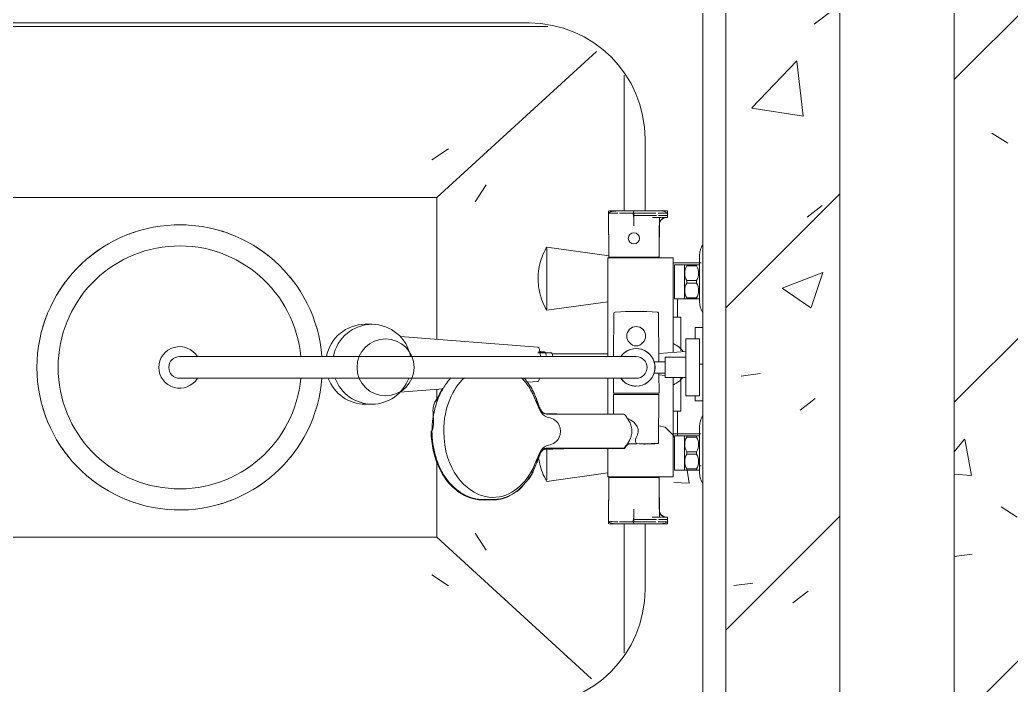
# Model space of a CAD drawing. Header units: millimetres. Extents: x -584918 to 2941280, y 3000189 to 4229862.
# Drawn here: x -452304 to -451435, y 3688823 to 3689407 of the extents above; entities that cross this region are included whole.
import ezdxf

# ---------------------------------------------------------------- set-up
doc = ezdxf.new("R2010")
doc.units = ezdxf.units.MM
for name, color, linetype, lineweight in [('Сантехника', 7, 'Continuous', 0), ('Стены внутренние', 7, 'Continuous', 0), ('Стены несущие', 7, 'Continuous', 0), ('Стены отделка', 7, 'Continuous', 0), ('экспертиза условные обозначения', 1, 'Continuous', 0)]:
    doc.layers.add(name, color=color, linetype=linetype, lineweight=lineweight)
pattern_1 = [(45, (-437515.92, 3663725.22), (-141.4214, 141.4214), [])]
pattern_2 = [(50, (-437515.92, 3663725.22), (364.368, -31.8783), [38.1, -419.1]), (355, (-437515.92, 3663725.2), (-70.486, 382.1133), [30.48, -335.28]), (100.451, (-437485.56, 3663722.56), (293.885, 350.2334), [32.38, -356.18]), (46.184, (-437515.92, 3663826.8), (542.1585, -84.086), [57.15, -628.65]), (96.636, (-437470.74, 3663819.8), (474.805, 494.855), [48.57, -534.27]), (351.184, (-437515.9, 3663826.8), (474.81, 494.85), [45.72, -502.92]), (21, (-437465.12, 3663801.42), (303.2285, -204.5305), [38.1, -419.1]), (326, (-437465.12, 3663801.4), (123.604, 368.376), [30.48, -335.28]), (71.451, (-437439.86, 3663784.37), (426.834, 163.8427), [32.38, -356.18]), (37.5, (-437515.92, 3663725.22), (6.17665, 169.11015), [16.764, -314.452, 16.764, -323.596, -336.55]), (37.5, (-437515.92, 3663725.22), (6.17665, 169.11015), [-671.576, 16.764, -319.786]), (7.5, (-437515.92, 3663725.22), (133.6389, 200.3615), [16.764, -177.292, 16.764, -306.832, -128.27]), (7.5, (-437515.92, 3663725.22), (133.6389, 200.3615), [-517.652, 16.764, -111.506]), (327.5, (-437629.21, 3663725.22), (271.1818, -11.45836), [16.764, -110.236, 16.764, -379.476, -525.78]), (327.5, (-437629.21, 3663725.22), (271.1818, -11.45836), [-523.24, 16.764, -509.016]), (317.5, (-437680, 3663725.22), (296.2585, 50.8528), [16.764, -148.336, 16.764, -246.38, -373.38]), (317.5, (-437680, 3663725.22), (296.2585, 50.8528), [-428.244, 16.764, -356.616])]

# ---------------------------------------------------------------- blocks, each defined once
blk = doc.blocks.new('ADSK_Акриловая ванна Vagnerplast Kasandra в комплекте с креплениями - Ванна 1800х700-1043259-АР Этаж 01')
at = {"layer": 'Сантехника', "color": 9, "true_color": 0xe1b7aa}
for p, q in [((94.44, -77.01), (230, -201)), ((66, -212.71), (66, -99.4)), ((219.82, -158.39), (234.47, -168.03)), ((196.54, -204.72), (186.72, -189.8)), ((871, -201), (230, -201)), ((230, -201), (230, -267.78)), ((230, -320.19), (230, -330.85)), ((230, -374.54), (230, -499)), ((66, -606.09), (66, -487.29)), ((90.24, -626.83), (230, -499)), ((186.72, -510.2), (196.54, -495.28)), ((230, -499), (871, -499)), ((234.47, -531.97), (219.82, -541.61)), ((835, -649), (132.79, -649))]:
    blk.add_line(p, q, dxfattribs=at)
blk.add_circle((275, -350), 25, dxfattribs=at)
blk = doc.blocks.new('ADSK_Смеситель для ванны с душем GPD Gildo - Смеситель-853394-АР Этаж 01')
at = {"layer": 'Сантехника', "color": 253, "true_color": 0xaaaaaa}
for p, q in [((-14272.02, 25513.82), (-14271.63, 25473.22)), ((-14272, 25511.91), (-14271.63, 25473.22)), ((-14271.99, 25511.48), (-14271.63, 25473.74)), ((-14270.92, 25513.82), (-14249.63, 25513.82)), ((-14253.61, 25513.72), (-14249.65, 25513.72)), ((-14253.02, 25513.8), (-14249.63, 25513.86)), ((-14249.63, 25511.91), (-14249.63, 25509.87)), ((-14249.63, 25509.87), (-14249.63, 25508.05)), ((-14220.22, 25508.01), (-14220.2, 25513.82)), ((-14220.21, 25511.88), (-14220.22, 25509.87)), ((-14227.63, 25473.22), (-14227.29, 25508.01)), ((-14227.63, 25473.22), (-14227.36, 25500.78)), ((-14227.62, 25473.72), (-14227.36, 25500.78)), ((-14272.43, 25472.57), (-14272.43, 25386.07)), ((-14254.65, 25472.57), (-14272.43, 25472.57)), ((-14272.43, 25472.57), (-14272.43, 25386.07)), ((-14254.65, 25472.57), (-14272.43, 25472.57)), ((-14272.43, 25471.57), (-14272.43, 25386.07)), ((-14249.63, 25473.22), (-14271.63, 25473.22)), ((-14249.63, 25473.22), (-14271.63, 25473.22)), ((-14215.33, 25472.57), (-14254.65, 25472.57)), ((-14215.33, 25472.57), (-14254.65, 25472.57)), ((-14227.63, 25473.22), (-14249.63, 25473.22)), ((-14249.63, 25473.22), (-14227.63, 25473.22)), ((-14214.21, 25466.57), (-14214.21, 25436.57)), ((-14192.23, 25466.57), (-14214.21, 25466.57)), ((-14205.23, 25466.57), (-14205.23, 25436.57)), ((-14203.33, 25466.57), (-14203.33, 25465.53)), ((-14194.73, 25465.53), (-14194.73, 25466.57)), ((-14192.23, 25436.57), (-14192.23, 25466.57)), ((-14203.33, 25465.53), (-14194.73, 25465.53)), ((-14203.33, 25450.53), (-14203.33, 25452.61)), ((-14203.33, 25452.61), (-14194.73, 25452.61)), ((-14194.73, 25450.53), (-14203.33, 25450.53)), ((-14194.73, 25452.61), (-14194.73, 25450.53)), ((-14214.21, 25436.57), (-14192.23, 25436.57)), ((-14203.33, 25436.57), (-14203.33, 25437.61)), ((-14203.33, 25437.61), (-14194.73, 25437.61)), ((-14194.73, 25437.61), (-14194.73, 25436.57)), ((-14267.38, 25386.07), (-14267.09, 25424.12)), ((-14228.2, 25424.34), (-14227.87, 25381.57)), ((-14204.23, 25401.57), (-14204.23, 25385.57)), ((-14192.23, 25401.57), (-14204.23, 25401.57)), ((-14192.23, 25351.57), (-14192.23, 25401.57)), ((-14647.63, 25386.07), (-14522.99, 25386.07)), ((-14295.63, 25386.07), (-14599.63, 25386.07)), ((-14247.63, 25386.07), (-14522.99, 25386.07)), ((-14227.87, 25381.57), (-14231.9, 25381.57)), ((-14227.87, 25381.57), (-14222.23, 25381.57)), ((-14222.23, 25385.57), (-14222.23, 25367.57)), ((-14204.23, 25385.57), (-14222.23, 25385.57)), ((-14204.23, 25385.57), (-14204.23, 25367.57)), ((-14231.9, 25371.57), (-14227.8, 25371.57)), ((-14227.76, 25371.57), (-14227.63, 25354.07)), ((-14222.23, 25371.57), (-14227.76, 25371.57)), ((-14522.99, 25367.07), (-14647.63, 25367.07)), ((-14599.63, 25367.07), (-14295.63, 25367.07)), ((-14522.99, 25367.07), (-14247.63, 25367.07)), ((-14272.43, 25367.07), (-14272.43, 25335.69)), ((-14272.43, 25367.07), (-14272.43, 25335.69)), ((-14272.43, 25367.07), (-14272.43, 25335.69)), ((-14267.63, 25354.07), (-14267.53, 25367.07)), ((-14222.23, 25367.57), (-14204.23, 25367.57)), ((-14204.23, 25367.57), (-14204.23, 25351.57)), ((-14227.63, 25354.07), (-14267.63, 25354.07)), ((-14267.58, 25352.67), (-14227.68, 25352.67)), ((-14267.42, 25335.69), (-14267.58, 25352.67)), ((-14227.68, 25352.67), (-14228.06, 25311.21)), ((-14204.23, 25351.57), (-14192.23, 25351.57)), ((-14325.87, 25335.69), (-14267.42, 25335.69)), ((-14325.77, 25335.93), (-14324.16, 25335.91)), ((-14258.75, 25335.68), (-14267.42, 25335.68)), ((-14248.16, 25313.46), (-14248.15, 25311.18)), ((-14228.08, 25309.77), (-14235.7, 25309.46)), ((-14231.18, 25309.77), (-14234.28, 25309.77)), ((-14228.08, 25309.77), (-14231.17, 25309.77)), ((-14228.08, 25309.77), (-14228.06, 25311.21)), ((-14214.21, 25316.57), (-14214.21, 25286.57)), ((-14192.23, 25316.57), (-14214.21, 25316.57)), ((-14205.23, 25286.57), (-14205.23, 25316.57)), ((-14203.33, 25316.57), (-14203.33, 25315.53)), ((-14203.33, 25315.53), (-14194.73, 25315.53)), ((-14194.73, 25315.53), (-14194.73, 25316.57)), ((-14192.23, 25286.57), (-14192.23, 25316.57)), ((-14258.72, 25305.68), (-14325.87, 25305.68)), ((-14272.43, 25305.68), (-14272.43, 25281.57)), ((-14272.43, 25305.68), (-14272.43, 25280.57)), ((-14272.43, 25305.68), (-14272.43, 25280.57)), ((-14203.33, 25302.61), (-14203.33, 25300.53)), ((-14194.73, 25302.61), (-14203.33, 25302.61)), ((-14194.73, 25300.53), (-14194.73, 25302.61)), ((-14203.33, 25300.53), (-14194.73, 25300.53)), ((-14214.21, 25286.57), (-14192.23, 25286.57)), ((-14203.33, 25286.57), (-14203.33, 25287.61)), ((-14203.33, 25287.61), (-14194.73, 25287.61)), ((-14202.83, 25286.57), (-14201.16, 25275.17)), ((-14194.73, 25287.61), (-14194.73, 25286.57)), ((-14272.43, 25280.57), (-14254.65, 25280.57)), ((-14272.43, 25280.57), (-14254.65, 25280.57)), ((-14271.63, 25279.92), (-14272.02, 25239.32)), ((-14271.63, 25279.92), (-14272, 25241.23)), ((-14271.63, 25279.4), (-14271.99, 25241.66)), ((-14271.63, 25279.92), (-14249.63, 25279.92)), ((-14271.63, 25279.92), (-14249.63, 25279.92)), ((-14254.65, 25280.57), (-14215.33, 25280.57)), ((-14254.65, 25280.57), (-14215.33, 25280.57)), ((-14249.63, 25279.92), (-14227.63, 25279.92)), ((-14227.63, 25279.92), (-14249.63, 25279.92)), ((-14227.29, 25245.13), (-14227.63, 25279.92)), ((-14227.36, 25252.36), (-14227.63, 25279.92)), ((-14227.36, 25252.36), (-14227.62, 25279.42)), ((-14201.16, 25275.17), (-14214.62, 25275.57)), ((-14373.11, 25260.41), (-14382.25, 25260.41)), ((-14373.26, 25260.66), (-14381.18, 25260.64)), ((-14249.63, 25245.09), (-14249.63, 25243.27)), ((-14249.63, 25243.27), (-14249.63, 25241.23)), ((-14220.2, 25239.32), (-14220.22, 25245.13)), ((-14220.22, 25243.27), (-14220.21, 25241.26)), ((-14249.63, 25239.32), (-14270.92, 25239.32)), ((-14249.65, 25239.42), (-14253.61, 25239.42)), ((-14253.02, 25239.34), (-14249.63, 25239.29))]:
    blk.add_line(p, q, dxfattribs=at)
at = {"layer": 'Сантехника', "color": 253, "true_color": 0xaaaaaa, "flags": 128}
for points in [[(-14272, 25511.91), (-14270.02, 25513), (-14267.81, 25513.51), (-14265.56, 25513.67), (-14263.3, 25513.73), (-14261.04, 25513.79), (-14258.78, 25513.82)], [(-14258.78, 25513.82), (-14261.04, 25513.79), (-14263.3, 25513.73), (-14265.56, 25513.67), (-14267.81, 25513.51), (-14270.02, 25513), (-14272, 25511.91)], [(-14249.63, 25513.82), (-14250.15, 25510.9), (-14249.63, 25508.01)], [(-14220.2, 25513.82), (-14228.73, 25513.82), (-14249.63, 25513.82)], [(-14220.21, 25511.88), (-14222.86, 25513.16), (-14225.76, 25513.71), (-14228.7, 25513.82), (-14231.65, 25513.76), (-14234.59, 25513.76), (-14237.53, 25513.79), (-14240.48, 25513.84)], [(-14240.48, 25513.84), (-14237.53, 25513.79), (-14234.59, 25513.76), (-14231.65, 25513.76), (-14228.7, 25513.82), (-14225.76, 25513.71), (-14222.86, 25513.16), (-14220.21, 25511.88)], [(-14249.63, 25508.01), (-14249.63, 25506.23), (-14249.63, 25504.41), (-14249.63, 25502.6), (-14249.63, 25500.78)], [(-14215.33, 25389.76), (-14215.33, 25408.57), (-14215.33, 25472.57)], [(-14215.33, 25389.76), (-14215.33, 25408.57), (-14215.33, 25472.57)], [(-14643.63, 25386.07), (-14644.37, 25386.07), (-14645.03, 25386.07), (-14645.61, 25386.07), (-14646.13, 25386.07), (-14646.57, 25386.07), (-14646.93, 25386.07), (-14647.22, 25386.07), (-14647.43, 25386.07), (-14647.57, 25386.07), (-14647.63, 25386.07)], [(-14599.63, 25386.07), (-14601.55, 25386.07), (-14603.46, 25386.07), (-14605.37, 25386.07), (-14607.28, 25386.07), (-14609.16, 25386.07), (-14611.04, 25386.07), (-14612.89, 25386.07), (-14614.73, 25386.07), (-14616.54, 25386.07), (-14618.32, 25386.07), (-14620.07, 25386.07), (-14621.79, 25386.07), (-14623.48, 25386.07), (-14625.13, 25386.07), (-14626.73, 25386.07), (-14628.29, 25386.07), (-14629.81, 25386.07)], [(-14266.55, 25386.07), (-14268.1, 25386.07), (-14269.69, 25386.07), (-14271.33, 25386.07), (-14273, 25386.07), (-14274.72, 25386.07), (-14276.46, 25386.07), (-14278.23, 25386.07), (-14280.04, 25386.07), (-14281.87, 25386.07), (-14283.72, 25386.07), (-14285.58, 25386.07), (-14287.47, 25386.07), (-14289.37, 25386.07), (-14291.28, 25386.07), (-14293.19, 25386.07), (-14295.11, 25386.07), (-14295.63, 25386.07)], [(-14247.67, 25386.07), (-14247.78, 25386.07), (-14247.97, 25386.07), (-14248.24, 25386.07), (-14248.58, 25386.07), (-14249, 25386.07), (-14249.5, 25386.07), (-14250.06, 25386.07), (-14250.71, 25386.07), (-14251.42, 25386.07), (-14252.2, 25386.07)], [(-14647.59, 25367.07), (-14647.47, 25367.07), (-14647.28, 25367.07), (-14647.02, 25367.07), (-14646.67, 25367.07), (-14646.25, 25367.07), (-14645.76, 25367.07), (-14645.19, 25367.07), (-14644.55, 25367.07), (-14643.84, 25367.07), (-14643.06, 25367.07)], [(-14630.21, 25367.07), (-14628.71, 25367.07), (-14627.16, 25367.07), (-14625.56, 25367.07), (-14623.93, 25367.07), (-14622.25, 25367.07), (-14620.54, 25367.07), (-14618.8, 25367.07), (-14617.02, 25367.07), (-14615.22, 25367.07), (-14613.39, 25367.07), (-14611.54, 25367.07), (-14609.67, 25367.07), (-14607.79, 25367.07), (-14605.89, 25367.07), (-14603.98, 25367.07), (-14602.07, 25367.07), (-14600.15, 25367.07), (-14599.63, 25367.07)], [(-14295.63, 25367.07), (-14293.71, 25367.07), (-14291.79, 25367.07), (-14289.88, 25367.07), (-14287.98, 25367.07), (-14286.09, 25367.07), (-14284.22, 25367.07), (-14282.36, 25367.07), (-14280.53, 25367.07), (-14278.72, 25367.07), (-14276.94, 25367.07), (-14275.18, 25367.07), (-14273.46, 25367.07), (-14271.78, 25367.07), (-14270.13, 25367.07), (-14268.53, 25367.07), (-14266.96, 25367.07)], [(-14251.62, 25367.07), (-14250.89, 25367.07), (-14250.23, 25367.07), (-14249.64, 25367.07), (-14249.13, 25367.07), (-14248.69, 25367.07), (-14248.33, 25367.07), (-14248.04, 25367.07), (-14247.83, 25367.07), (-14247.69, 25367.07), (-14247.63, 25367.07)], [(-14215.33, 25280.57), (-14215.33, 25344.57), (-14215.33, 25367.17)], [(-14215.33, 25280.57), (-14215.33, 25344.57), (-14215.33, 25367.17)], [(-14227.93, 25325.25), (-14222.18, 25324.16), (-14215.59, 25317.5), (-14214.21, 25314.98)], [(-14249.63, 25252.36), (-14249.63, 25250.54), (-14249.63, 25248.73), (-14249.63, 25246.91), (-14249.63, 25245.13)], [(-14258.78, 25239.32), (-14261.04, 25239.35), (-14263.3, 25239.41), (-14265.56, 25239.47), (-14267.81, 25239.63), (-14270.02, 25240.14), (-14272, 25241.23)], [(-14272, 25241.23), (-14270.02, 25240.14), (-14267.81, 25239.63), (-14265.56, 25239.47), (-14263.3, 25239.41), (-14261.04, 25239.35), (-14258.78, 25239.32)], [(-14249.63, 25245.13), (-14250.15, 25242.24), (-14249.63, 25239.32)], [(-14240.48, 25239.3), (-14237.53, 25239.35), (-14234.59, 25239.39), (-14231.65, 25239.38), (-14228.7, 25239.33), (-14225.76, 25239.43), (-14222.86, 25239.98), (-14220.21, 25241.26)], [(-14220.21, 25241.26), (-14222.86, 25239.98), (-14225.76, 25239.43), (-14228.7, 25239.33), (-14231.65, 25239.38), (-14234.59, 25239.39), (-14237.53, 25239.35), (-14240.48, 25239.3)], [(-14249.63, 25239.32), (-14228.73, 25239.32), (-14220.2, 25239.32)]]:
    blk.add_lwpolyline(points, dxfattribs=at)
at = {"layer": 'Сантехника', "color": 253, "true_color": 0xaaaaaa}
for centre, radius, start, end in [((-14647.63, 25376.57), 125, 4.35868, 355.64132), ((-14647.63, 25376.57), 125, 90, 90.97191), ((-14647.63, 25376.57), 125, 86.47415, 90), ((-14647.63, 25376.57), 125, 108, 110.78521), ((-14647.63, 25376.57), 125, 68.49272, 74.35896), ((-14249.63, 25489.72), 4.95, 0, 180), ((-14249.63, 25489.72), 4.95, 0, 180), ((-14647.63, 25376.57), 106.5, 5.11769, 354.88231), ((-14249.63, 25489.72), 4.95, 180, 0), ((-14249.63, 25489.72), 4.95, 180, 0), ((-14647.63, 25376.57), 125, 124.03243, 129.69957), ((-14647.63, 25376.57), 125, 51.56933, 57.46165), ((-14271.43, 25471.57), 1, 135, 180), ((-14271.1, 25473.75), 0.53, 180.55, 270), ((-14228.13, 25473.73), 0.507, 270, 359.45), ((-14192.27, 25459.07), 12.8, 149.72035, 210.27965), ((-14205.78, 25459.07), 12.8, 329.72035, 30.27965), ((-14647.63, 25376.57), 125, 140.81575, 146.79426), ((-14647.63, 25376.57), 125, 34.94622, 39.59764), ((-14192.27, 25444.07), 12.8, 149.72035, 210.27965), ((-14205.78, 25444.07), 12.8, 329.72035, 30.27965), ((-14647.63, 25376.57), 125, 158.2284, 163.47936), ((-14266.08, 25424.12), 0.998, 92.81187, 179.55616), ((-14247.63, 25048.4), 377.16, 87.19178, 92.81187), ((-14229.17, 25424.12), 1, 13.01948, 88.77603), ((-14647.63, 25376.57), 125, 15.45842, 18), ((-14247.63, 25404.17), 8.25, 315.32312, 224.67688), ((-14247.63, 25402.57), 7.21, 215.59124, 324.40876), ((-14647.63, 25376.57), 18.25, 31.36902, 328.63098), ((-14247.63, 25376.57), 16.5, 0, 143.35901), ((-14247.63, 25376.57), 16.5, 270, 140.90909), ((-14647.63, 25376.57), 9.5, 90, 270), ((-14247.63, 25376.57), 9.5, 270, 90), ((-14247.63, 25376.57), 16.5, 216.64099, 0), ((-14247.63, 25376.57), 16.5, 219.09091, 270), ((-14647.63, 25376.57), 125, 196.52064, 201.7716), ((-14647.63, 25376.57), 125, 342, 344.54158), ((-14258.75, 25334.68), 1, 42.18738, 90), ((-14281.5, 25314.06), 31.7, 35.5199, 42.18738), ((-14279.28, 25315.63), 28.98, 27.11876, 35.54985), ((-14272.53, 25319.09), 21.4, 15.49918, 27.11876), ((-14267.31, 25320.81), 15.98, 343.99741, 359.57928), ((-14267.09, 25320.56), 15.76, 0.46777, 15.617), ((-14279.89, 25325.97), 29.64, 317.65877, 326.03644), ((-14279.56, 25325.82), 29.28, 325.93175, 332.66939), ((-14256.12, 25420.64), 111.23, 270.41977, 274.31596), ((-14273.04, 25322.45), 21.94, 332.66939, 343.99741), ((-14245.43, 25313.48), 2.73, 144.44602, 180.34526), ((-14246.64, 25311.17), 1.51, 179.61782, 269.61782), ((-14239.5, 25419.07), 109.65, 265.68546, 271.75201), ((-14248.49, 25713.12), 403.84, 271.75201, 272.69658), ((-14229.56, 25311.22), 1.5, 272.69658, 359.46581), ((-14192.27, 25309.07), 12.8, 149.72035, 210.27965), ((-14205.78, 25309.07), 12.8, 329.72035, 30.27965), ((-14647.63, 25376.57), 125, 213.20574, 219.18425), ((-14647.63, 25376.57), 125, 320.40236, 325.05378), ((-14258.72, 25306.68), 1, 270.22089, 317.99763), ((-14192.27, 25294.07), 12.8, 149.72035, 210.27965), ((-14205.78, 25294.07), 12.8, 329.72035, 30.27965), ((-14647.63, 25376.57), 125, 230.30043, 235.96757), ((-14647.63, 25376.57), 125, 302.53835, 308.43067), ((-14271.43, 25281.57), 1, 180, 225), ((-14271.1, 25279.39), 0.53, 90, 179.45), ((-14228.13, 25279.41), 0.507, 0.55, 90), ((-14647.63, 25376.57), 125, 249.21479, 252), ((-14647.63, 25376.57), 125, 285.64104, 291.50728), ((-14647.63, 25376.57), 125, 269.02809, 270), ((-14647.63, 25376.57), 125, 270, 273.52585)]:
    blk.add_arc(centre, radius, start, end, dxfattribs=at)
for points in [[(-14272, 25511.91), (-14272, 25511.9), (-14271.62, 25511.88), (-14269.95, 25511.83), (-14267.26, 25511.85), (-14264.88, 25511.87), (-14263.57, 25511.88)], [(-14259.2, 25513.86), (-14259.66, 25513.85), (-14260.11, 25513.85), (-14260.56, 25513.83)], [(-14249.78, 25513.83), (-14250.78, 25513.84), (-14252.82, 25513.86), (-14254.93, 25513.87), (-14255.99, 25513.88)], [(-14220.22, 25508.01), (-14220.81, 25508.01), (-14222.53, 25508.01), (-14225.38, 25508.01)], [(-14398.08, 25367.52), (-14408.31, 25357.91), (-14416.23, 25342.09), (-14416.23, 25320.53)], [(-14247.65, 25315.07), (-14243.11, 25321.1), (-14247.26, 25329.06), (-14255.1, 25331.61)], [(-14381.18, 25260.64), (-14384.3, 25260.67), (-14390.39, 25261.48), (-14399.18, 25265.13), (-14407.18, 25270.88), (-14414.08, 25278.56), (-14419.56, 25287.92), (-14423.55, 25298.42), (-14426, 25309.57), (-14426.54, 25316.96), (-14426.55, 25320.68)], [(-14255.34, 25308.82), (-14256.11, 25307.65), (-14257, 25306.52), (-14257.99, 25305.46)], [(-14263.57, 25241.27), (-14264.88, 25241.27), (-14267.26, 25241.29), (-14269.95, 25241.31), (-14271.62, 25241.26), (-14272, 25241.25), (-14272, 25241.23)], [(-14225.35, 25245.13), (-14222.51, 25245.13), (-14220.8, 25245.13), (-14220.22, 25245.13)], [(-14260.56, 25239.31), (-14260.11, 25239.3), (-14259.66, 25239.29), (-14259.2, 25239.28)], [(-14255.99, 25239.26), (-14254.93, 25239.27), (-14252.82, 25239.28), (-14250.78, 25239.3), (-14249.78, 25239.31)]]:
    blk.add_open_spline(points, degree=3, dxfattribs=at)
for points, knots in [([(-14271.06, 25512.62), (-14271.13, 25512.58), (-14271.26, 25512.5), (-14271.49, 25512.34), (-14271.72, 25512.12), (-14271.91, 25511.82), (-14271.98, 25511.6), (-14271.99, 25511.48)], [-0.04166667, -0.04166667, -0.04166667, -0.04166667, -0.03645833, -0.03125, -0.02083333, -0.01041667, 0, 0, 0, 0]), ([(-14262.2, 25511.88), (-14261.29, 25511.89), (-14258.87, 25511.9), (-14254.75, 25511.92), (-14251.53, 25511.92), (-14249.98, 25511.91)], [-0.3801714, -0.3801714, -0.3801714, -0.3801714, -0.2857143, -0.1428571, -0.0098906, -0.0098906, -0.0098906, -0.0098906]), ([(-14253.06, 25513.72), (-14252.92, 25513.72), (-14251.83, 25513.7), (-14250.66, 25513.69), (-14249.63, 25513.69)], [0.7554499, 0.7554499, 0.7554499, 0.7554499, 0.7857143, 1, 1, 1, 1]), ([(-14230.35, 25511.86), (-14231.02, 25511.86), (-14233.16, 25511.87), (-14236.83, 25511.88), (-14241.13, 25511.9), (-14245.32, 25511.91), (-14248.16, 25511.91), (-14249.63, 25511.91)], [0.5532926, 0.5532926, 0.5532926, 0.5532926, 0.6, 0.7, 0.8, 0.9, 1, 1, 1, 1]), ([(-14229.95, 25509.87), (-14230.93, 25509.87), (-14233.85, 25509.87), (-14240.76, 25509.87), (-14245.94, 25509.87), (-14249.63, 25509.87)], [-19.251257, -19.251257, -19.251257, -19.251257, -16.243248, -10.828832, 0, 0, 0, 0]), ([(-14220.21, 25511.88), (-14220.26, 25511.86), (-14220.32, 25511.85), (-14222.18, 25511.84), (-14224.2, 25511.85), (-14226.3, 25511.85), (-14227.57, 25511.85), (-14228.28, 25511.86), (-14228.34, 25511.86)], [0, 0, 0, 0, 0.2, 0.3, 0.4, 0.45, 0.5, 0.5043447, 0.5043447, 0.5043447, 0.5043447]), ([(-14220.22, 25509.87), (-14220.29, 25509.87), (-14220.39, 25509.87), (-14224.62, 25509.87), (-14227.97, 25509.87), (-14228.11, 25509.87)], [-43.315327, -43.315327, -43.315327, -43.315327, -32.486496, -21.657664, -21.194493, -21.194493, -21.194493, -21.194493]), ([(-14226.04, 25508.01), (-14226.86, 25508.01), (-14229.03, 25508.01), (-14231.69, 25508.01), (-14233.41, 25508.01)], [0.3992717, 0.3992717, 0.3992717, 0.3992717, 0.5, 0.6415393, 0.6415393, 0.6415393, 0.6415393]), ([(-14227.36, 25500.78), (-14227.34, 25501.31), (-14227.25, 25502.31), (-14227.04, 25503.4), (-14226.81, 25504.19), (-14226.61, 25504.73), (-14226.43, 25505.14), (-14226.26, 25505.44), (-14226.13, 25505.66), (-14225.99, 25505.87), (-14225.78, 25506.11), (-14225.49, 25506.36), (-14225.1, 25506.61), (-14224.68, 25506.81), (-14224.26, 25506.99), (-14223.91, 25507.14), (-14223.64, 25507.26), (-14223.44, 25507.36), (-14223.25, 25507.46), (-14223.14, 25507.54), (-14223.08, 25507.58)], [-1, -1, -1, -1, -0.98958333, -0.97916667, -0.97395833, -0.96875, -0.96354167, -0.9609375, -0.95833333, -0.95572917, -0.953125, -0.94791667, -0.94270833, -0.9375, -0.93229167, -0.92708333, -0.92447917, -0.921875, -0.91927083, -0.91666667, -0.91666667, -0.91666667, -0.91666667]), ([(-14223.45, 25507.37), (-14223.85, 25507.15), (-14224.45, 25506.83), (-14225.23, 25506.31), (-14225.75, 25505.88), (-14226.21, 25505.36), (-14226.97, 25504.21), (-14227.31, 25502.61), (-14227.36, 25501.23), (-14227.36, 25500.78)], [0.3333333, 0.3333333, 0.3333333, 0.3333333, 0.4444444, 0.5, 0.5555556, 0.6111111, 0.6666667, 0.8888889, 1, 1, 1, 1]), ([(-14426.55, 25320.68), (-14426.54, 25324.41), (-14426, 25331.8), (-14423.55, 25342.95), (-14419.56, 25353.45), (-14414.82, 25361.55), (-14411.31, 25365.81), (-14409.93, 25367.29)], [-1, -1, -1, -1, -0.875, -0.75, -0.625, -0.5, -0.4257101, -0.4257101, -0.4257101, -0.4257101]), ([(-14313.93, 25320.53), (-14313.93, 25324.52), (-14319.06, 25333.06), (-14331.87, 25331.33), (-14335.46, 25351.7), (-14344.91, 25364.18), (-14348.04, 25367.28)], [0, 0, 0, 0, 0.0293974, 0.0890096, 0.1934039, 0.2348053, 0.2348053, 0.2348053, 0.2348053]), ([(-14345.68, 25367.09), (-14344.95, 25366.26), (-14343.25, 25364.19), (-14340.85, 25360.79), (-14338.59, 25356.97), (-14337.06, 25353.85), (-14336.16, 25351.75), (-14335.69, 25350.57), (-14335.35, 25349.71), (-14335.03, 25348.86), (-14334.63, 25347.74), (-14334.26, 25346.66), (-14333.89, 25345.63), (-14333.63, 25344.87), (-14333.38, 25344.13), (-14333.12, 25343.42), (-14332.87, 25342.73), (-14332.62, 25342.07), (-14332.37, 25341.43), (-14332.11, 25340.82), (-14331.84, 25340.24), (-14331.57, 25339.69), (-14331.3, 25339.17), (-14331, 25338.68), (-14330.69, 25338.22), (-14330.37, 25337.8), (-14330.03, 25337.41), (-14329.67, 25337.06), (-14329.29, 25336.75), (-14328.89, 25336.47), (-14328.46, 25336.23), (-14327.55, 25335.85), (-14326.66, 25335.7), (-14325.87, 25335.69)], [-0.6496557, -0.6496557, -0.6496557, -0.6496557, -0.6111111, -0.5555556, -0.5, -0.4444444, -0.4166667, -0.4027778, -0.3888889, -0.375, -0.3611111, -0.3333333, -0.3194444, -0.3055556, -0.2916667, -0.2777778, -0.2638889, -0.25, -0.2361111, -0.2222222, -0.2083333, -0.1944444, -0.1805556, -0.1666667, -0.1527778, -0.1388889, -0.125, -0.1111111, -0.0972222, -0.0833333, -0.0694444, -0.0555556, 0, 0, 0, 0]), ([(-14427.24, 25320.39), (-14426.72, 25320.83), (-14426.05, 25321.83), (-14425.5, 25323.93), (-14425.25, 25325.86), (-14425.18, 25328.13), (-14425.24, 25330.67), (-14425.38, 25332.96), (-14425.48, 25334.62), (-14425.55, 25335.57), (-14425.59, 25336.29), (-14425.63, 25337.01), (-14425.66, 25337.94), (-14425.67, 25339.5), (-14425.52, 25341.55), (-14425.06, 25343.65), (-14424.37, 25345.42), (-14423.51, 25346.92), (-14422.72, 25348.05), (-14422.09, 25348.95), (-14421.71, 25349.54), (-14421.41, 25350.03), (-14421.19, 25350.42), (-14421.02, 25350.76), (-14420.88, 25351.04), (-14420.78, 25351.26), (-14420.68, 25351.48), (-14420.55, 25351.78), (-14420.32, 25352.29), (-14419.98, 25353.01), (-14419.56, 25353.87), (-14418.99, 25355), (-14418.24, 25356.37), (-14417.53, 25357.59), (-14417.12, 25358.27), (-14417.03, 25358.42)], [0, 0, 0, 0, 0.0131579, 0.0197368, 0.0263158, 0.0328947, 0.0394737, 0.0460526, 0.0493421, 0.0509868, 0.0526316, 0.0542763, 0.0559211, 0.0592105, 0.0657895, 0.0723684, 0.0789474, 0.0855263, 0.0921053, 0.0953947, 0.0986842, 0.1003289, 0.1019737, 0.1036184, 0.1044408, 0.1052632, 0.1060855, 0.1069079, 0.1085526, 0.1118421, 0.1151316, 0.1184211, 0.125, 0.1315789, 0.1334777, 0.1334777, 0.1334777, 0.1334777]), ([(-14317.04, 25335.71), (-14317.31, 25335.71), (-14317.83, 25335.71), (-14318.82, 25335.74), (-14320, 25335.8), (-14321.2, 25335.86), (-14322.12, 25335.88), (-14322.66, 25335.89), (-14323.09, 25335.89), (-14323.53, 25335.89), (-14324.12, 25335.87), (-14325.18, 25335.81), (-14326.71, 25335.82), (-14328.5, 25336.36), (-14330.18, 25337.74), (-14331.76, 25340.15), (-14333.26, 25343.41), (-14334.62, 25347.31), (-14335.47, 25350), (-14335.9, 25351.27)], [0.35, 0.35, 0.35, 0.35, 0.35625, 0.3625, 0.375, 0.3875, 0.39375, 0.396875, 0.4, 0.403125, 0.40625, 0.4125, 0.425, 0.4375, 0.45, 0.4625, 0.475, 0.4875, 0.5, 0.5, 0.5, 0.5]), ([(-14427.24, 25320.39), (-14427.22, 25314.75), (-14426, 25303.43), (-14420.57, 25287.52), (-14412.08, 25274.48), (-14401.18, 25265.11), (-14390.78, 25261.02), (-14383.53, 25260.33), (-14380.59, 25260.44), (-14379.78, 25260.5)], [0, 0, 0, 0, 0.0555556, 0.1111111, 0.1666667, 0.2222222, 0.2777778, 0.3055556, 0.3161648, 0.3161648, 0.3161648, 0.3161648]), ([(-14313.93, 25320.53), (-14313.93, 25316.54), (-14319.06, 25308), (-14331.87, 25309.73), (-14337.36, 25278.59), (-14378.02, 25247.95), (-14416.23, 25286.93), (-14416.23, 25320.53)], [0, 0, 0, 0, 0.0293974, 0.0890096, 0.1934039, 0.3433632, 0.4954873, 0.4954873, 0.4954873, 0.4954873]), ([(-14247.07, 25309.68), (-14248.25, 25309.59), (-14251.01, 25309.43), (-14253.76, 25309.38), (-14255.33, 25309.38)], [-0.870672, -0.870672, -0.870672, -0.870672, -0.5, 0, 0, 0, 0]), ([(-14241.95, 25309.4), (-14241.25, 25309.39), (-14237.64, 25309.35), (-14234.03, 25309.5), (-14231.12, 25309.73)], [-0.6132169, -0.6132169, -0.6132169, -0.6132169, -0.5, -0.0242935, -0.0242935, -0.0242935, -0.0242935]), ([(-14325.87, 25305.68), (-14326.46, 25305.67), (-14327.28, 25305.57), (-14328.25, 25305.25), (-14328.89, 25304.91), (-14329.34, 25304.58), (-14329.62, 25304.34), (-14329.81, 25304.18), (-14330.12, 25303.87), (-14330.45, 25303.47), (-14330.77, 25303.03), (-14331, 25302.69), (-14331.22, 25302.33), (-14331.51, 25301.82), (-14331.78, 25301.27), (-14332.01, 25300.77), (-14332.14, 25300.47), (-14332.34, 25300.02), (-14332.62, 25299.31), (-14332.93, 25298.47), (-14333.19, 25297.77), (-14333.44, 25297.06), (-14333.76, 25296.13), (-14334.12, 25295.1), (-14334.45, 25294.17), (-14334.73, 25293.35), (-14335.03, 25292.51), (-14335.35, 25291.66), (-14335.69, 25290.8), (-14336.16, 25289.62), (-14337.06, 25287.52), (-14338.59, 25284.4), (-14340.85, 25280.58), (-14343.52, 25276.79), (-14346.59, 25273.15), (-14350.06, 25269.76), (-14353.92, 25266.74), (-14358.17, 25264.19), (-14362.81, 25262.23), (-14367.82, 25260.96), (-14371.4, 25260.67), (-14373.26, 25260.66)], [-1, -1, -1, -1, -0.958333, -0.9375, -0.916667, -0.895833, -0.890625, -0.885417, -0.875, -0.854167, -0.84375, -0.833333, -0.822917, -0.8125, -0.791667, -0.78125, -0.776042, -0.770833, -0.75, -0.729167, -0.71875, -0.708333, -0.6875, -0.666667, -0.652778, -0.638889, -0.625, -0.611111, -0.597222, -0.583333, -0.555556, -0.5, -0.444444, -0.388889, -0.333333, -0.277778, -0.222222, -0.166667, -0.111111, -0.055556, 0, 0, 0, 0]), ([(-14257.99, 25305.46), (-14258.8, 25305.46), (-14261.05, 25305.46), (-14265.66, 25305.47), (-14271.07, 25305.48), (-14275.83, 25305.49), (-14279.47, 25305.49), (-14282.11, 25305.49), (-14284.69, 25305.49), (-14287.26, 25305.48), (-14289.81, 25305.48), (-14292.24, 25305.47), (-14294.22, 25305.46), (-14295.77, 25305.46), (-14296.93, 25305.45), (-14298, 25305.44), (-14299.25, 25305.43), (-14300.67, 25305.42), (-14302.57, 25305.41), (-14305.02, 25305.38), (-14308.01, 25305.33), (-14311.01, 25305.28), (-14313.38, 25305.22), (-14315.12, 25305.17), (-14316.37, 25305.13), (-14317.42, 25305.1), (-14318.55, 25305.06), (-14319.8, 25305.02), (-14321.58, 25304.96), (-14323.43, 25304.92), (-14325.25, 25304.91), (-14326.68, 25304.87), (-14328.05, 25304.68), (-14329.3, 25304.19), (-14330.4, 25303.25), (-14331.36, 25301.69), (-14332.2, 25299.67), (-14332.94, 25297.53), (-14333.65, 25295.42), (-14334.17, 25293.87), (-14334.46, 25293.04), (-14334.5, 25292.93)], [0, 0, 0, 0, 0.0294118, 0.0588235, 0.0882353, 0.1176471, 0.1323529, 0.1470588, 0.1617647, 0.1764706, 0.1911765, 0.2058824, 0.2205882, 0.2279412, 0.2352941, 0.2426471, 0.25, 0.2647059, 0.2794118, 0.2941176, 0.3088235, 0.3235294, 0.3382353, 0.3455882, 0.3529412, 0.3602941, 0.3676471, 0.3823529, 0.3970588, 0.4117647, 0.4191176, 0.4264706, 0.4338235, 0.4411765, 0.4485294, 0.4558824, 0.4632353, 0.4705882, 0.4779412, 0.4852941, 0.4864913, 0.4864913, 0.4864913, 0.4864913]), ([(-14327.47, 25305.32), (-14327.42, 25305.32), (-14327.27, 25305.33), (-14327.05, 25305.33), (-14326.74, 25305.34), (-14326.44, 25305.34), (-14326.12, 25305.35), (-14325.71, 25305.35), (-14325.23, 25305.36), (-14324.69, 25305.37), (-14323.98, 25305.38), (-14323.12, 25305.39), (-14321.9, 25305.4), (-14320.47, 25305.41), (-14318.97, 25305.41), (-14317.33, 25305.42), (-14315.52, 25305.43), (-14313.55, 25305.43), (-14311.41, 25305.43), (-14309.06, 25305.44), (-14307, 25305.44), (-14305.74, 25305.44), (-14305.39, 25305.44)], [0.6501108, 0.6501108, 0.6501108, 0.6501108, 0.6527778, 0.6597222, 0.6631944, 0.6666667, 0.6701389, 0.6736111, 0.6805556, 0.6875, 0.6944444, 0.7083333, 0.7222222, 0.7361111, 0.75, 0.7638889, 0.7777778, 0.7916667, 0.8055556, 0.8194444, 0.8333333, 0.8385568, 0.8385568, 0.8385568, 0.8385568]), ([(-14301.38, 25305.45), (-14301.11, 25305.45), (-14299.75, 25305.45), (-14298.34, 25305.45), (-14297.18, 25305.45)], [0.85747572, 0.85747572, 0.85747572, 0.85747572, 0.86111111, 0.87575772, 0.87575772, 0.87575772, 0.87575772]), ([(-14337.91, 25285), (-14338.5, 25283.87), (-14339.79, 25281.56), (-14341.25, 25279.34), (-14342.05, 25278.21), (-14342.08, 25278.16)], [0.51598247, 0.51598247, 0.51598247, 0.51598247, 0.52941176, 0.54411765, 0.54477148, 0.54477148, 0.54477148, 0.54477148]), ([(-14347.13, 25272.14), (-14347.93, 25271.32), (-14349.53, 25269.81), (-14351.2, 25268.44), (-14352.01, 25267.81)], [0.57481429, 0.57481429, 0.57481429, 0.57481429, 0.58823529, 0.60070289, 0.60070289, 0.60070289, 0.60070289]), ([(-14359.46, 25263.35), (-14360.19, 25263.02), (-14363.05, 25261.86), (-14368.23, 25260.54), (-14372.73, 25260.33), (-14374.99, 25260.46)], [0.63686675, 0.63686675, 0.63686675, 0.63686675, 0.64705882, 0.67647059, 0.70588235, 0.70588235, 0.70588235, 0.70588235]), ([(-14223.08, 25245.56), (-14223.14, 25245.6), (-14223.25, 25245.68), (-14223.44, 25245.78), (-14223.64, 25245.88), (-14223.91, 25246), (-14224.26, 25246.15), (-14224.68, 25246.33), (-14225.1, 25246.53), (-14225.49, 25246.78), (-14225.78, 25247.03), (-14225.99, 25247.27), (-14226.13, 25247.48), (-14226.26, 25247.7), (-14226.43, 25248), (-14226.61, 25248.41), (-14226.81, 25248.95), (-14227.04, 25249.74), (-14227.25, 25250.83), (-14227.34, 25251.83), (-14227.36, 25252.36)], [-0.08333333, -0.08333333, -0.08333333, -0.08333333, -0.08072917, -0.078125, -0.07552083, -0.07291667, -0.06770833, -0.0625, -0.05729167, -0.05208333, -0.046875, -0.04427083, -0.04166667, -0.0390625, -0.03645833, -0.03125, -0.02604167, -0.02083333, -0.01041667, 0, 0, 0, 0]), ([(-14227.36, 25252.36), (-14227.36, 25251.91), (-14227.32, 25250.98), (-14227.15, 25249.86), (-14226.87, 25248.97), (-14226.59, 25248.35), (-14226.21, 25247.78), (-14225.75, 25247.26), (-14225.23, 25246.83), (-14224.45, 25246.31), (-14223.85, 25245.99), (-14223.45, 25245.77)], [0, 0, 0, 0, 0.1111111, 0.2222222, 0.2777778, 0.3333333, 0.3888889, 0.4444444, 0.5, 0.5555556, 0.6666667, 0.6666667, 0.6666667, 0.6666667]), ([(-14271.99, 25241.66), (-14271.98, 25241.54), (-14271.91, 25241.32), (-14271.72, 25241.02), (-14271.49, 25240.8), (-14271.26, 25240.64), (-14271.13, 25240.56), (-14271.06, 25240.52)], [-1, -1, -1, -1, -0.98958333, -0.97916667, -0.96875, -0.96354167, -0.95833333, -0.95833333, -0.95833333, -0.95833333]), ([(-14249.98, 25241.23), (-14251.53, 25241.22), (-14254.75, 25241.22), (-14258.87, 25241.24), (-14261.29, 25241.25), (-14262.2, 25241.26)], [-0.9901094, -0.9901094, -0.9901094, -0.9901094, -0.8571429, -0.7142857, -0.6198286, -0.6198286, -0.6198286, -0.6198286]), ([(-14249.63, 25243.27), (-14245.94, 25243.27), (-14240.76, 25243.27), (-14233.85, 25243.27), (-14230.93, 25243.27), (-14229.95, 25243.27)], [0, 0, 0, 0, 10.828832, 16.243248, 19.251257, 19.251257, 19.251257, 19.251257]), ([(-14249.63, 25241.23), (-14248.16, 25241.23), (-14245.32, 25241.23), (-14241.13, 25241.24), (-14236.83, 25241.26), (-14233.16, 25241.27), (-14231.02, 25241.28), (-14230.35, 25241.28)], [0, 0, 0, 0, 0.1, 0.2, 0.3, 0.4, 0.4467074, 0.4467074, 0.4467074, 0.4467074]), ([(-14233.67, 25245.13), (-14231.85, 25245.13), (-14229.12, 25245.13), (-14226.89, 25245.13), (-14226.08, 25245.13)], [0.351163, 0.351163, 0.351163, 0.351163, 0.5, 0.5989012, 0.5989012, 0.5989012, 0.5989012]), ([(-14228.34, 25241.28), (-14228.28, 25241.28), (-14227.57, 25241.29), (-14226.3, 25241.29), (-14224.2, 25241.29), (-14222.18, 25241.3), (-14220.32, 25241.29), (-14220.26, 25241.28), (-14220.21, 25241.26)], [0.4956553, 0.4956553, 0.4956553, 0.4956553, 0.5, 0.55, 0.6, 0.7, 0.8, 1, 1, 1, 1]), ([(-14228.11, 25243.27), (-14227.97, 25243.27), (-14224.62, 25243.27), (-14220.39, 25243.27), (-14220.29, 25243.27), (-14220.22, 25243.27)], [21.194493, 21.194493, 21.194493, 21.194493, 21.657664, 32.486496, 43.315327, 43.315327, 43.315327, 43.315327]), ([(-14249.63, 25239.45), (-14250.31, 25239.45), (-14251.48, 25239.44), (-14252.61, 25239.43), (-14253.06, 25239.42)], [0, 0, 0, 0, 0.1428571, 0.2445501, 0.2445501, 0.2445501, 0.2445501])]:
    blk.add_open_spline(points, degree=3, knots=knots, dxfattribs=at)
blk = doc.blocks.new('ВК_Домодедово_rvt-1-АР Этаж 01')
at = {"layer": 'Сантехника', "color": 253, "lineweight": 9, "true_color": 0xaaaaaa, "rotation": 180}
blk.add_blockref('ADSK_Акриловая ванна Vagnerplast Kasandra в комплекте с креплениями - Ванна 1800х700-1043259-АР Этаж 01', (-14192.23, 25026.57), dxfattribs=at)
at = {"layer": 'Сантехника', "color": 253, "lineweight": 9, "true_color": 0xaaaaaa}
blk.add_blockref('ADSK_Смеситель для ванны с душем GPD Gildo - Смеситель-853394-АР Этаж 01', (0, 0), dxfattribs=at)
blk = doc.blocks.new('ADSK_Ванна_стальная_эмалированная_ГОСТ23695-2016 - ВСт-1200-7575436-АР Этаж 01')
at = {"layer": 'Сантехника'}
for p, q in [((50.8, 490.02), (50.8, 547.6)), ((50.8, 152.4), (50.8, 215.51)), ((823.8, 50.8), (152.4, 50.8))]:
    blk.add_line(p, q, dxfattribs=at)
for centre, start, end in [((152.4, 547.6), 90, 180), ((152.4, 152.4), 180, 270)]:
    blk.add_arc(centre, 101.6, start, end, dxfattribs=at)
blk = doc.blocks.new('ADSK_Смеситель для душа ГОСТ 25809-96 _Тип12_ - ADSK_Смеситель для душа ГОСТ 25809-96 _Тип12_-7575392-АР Этаж 01')
at = {"layer": 'Сантехника'}
for p, q in [((-35, 296.07), (-35, 290)), ((35, 290), (35, 296.07)), ((-24.44, 265.54), (-21.47, 227.5)), ((15, 144.61), (24.44, 265.45)), ((-15.72, 153.82), (-15, 144.61)), ((10, 132.83), (10, 144.65)), ((11, 138.74), (11, 144.07)), ((-102.7, 136.91), (-95.17, 83.33)), ((-75, 136.91), (-101.35, 136.91)), ((-73.59, 136.91), (-75, 136.91)), ((9, 83.33), (9, 132.1)), ((47.3, 136.91), (54.83, 83.33)), ((75, 136.91), (48.65, 136.91)), ((101.35, 136.91), (75, 136.91)), ((95.02, 82.29), (102.7, 136.91)), ((-9.41, 38.65), (-9.83, 33.13)), ((11.19, 15.13), (9.39, 38.82)), ((-61.02, 1.99), (-61.02, 26.23)), ((89, 1.47), (89, 26.23)), ((-62.76, 22.36), (-41.2, 22.36)), ((-41.2, 25.85), (-41.2, 19.35)), ((-41.2, 19.35), (-12.16, 19.35)), ((11.78, 19.35), (41.2, 19.35)), ((41.2, 25.85), (41.2, 19.35)), ((41.2, 22.36), (57.24, 22.36)), ((-89.05, 3.13), (-89.05, 1.47)), ((-32.1, 7), (-32.1, 0)), ((-32.08, 7), (-27.91, 7)), ((0, 3.13), (0, 0)), ((22.24, 7), (32.08, 7)), ((32.1, 0), (32.1, 7)), ((-11.59, 0), (-32.08, 0)), ((0, 0), (-11.59, 0)), ((11.59, 0), (0, 0)), ((32.08, 0), (11.59, 0))]:
    blk.add_line(p, q, dxfattribs=at)
at = {"layer": 'Сантехника', "flags": 128}
for points in [[(-102.7, 136.91), (-100.81, 137.98), (-98.87, 138.98), (-96.89, 139.89), (-94.88, 140.73), (-92.84, 141.48), (-90.77, 142.15), (-88.67, 142.74), (-86.56, 143.25), (-84.42, 143.67), (-82.27, 144)], [(47.3, 136.91), (49.19, 137.98), (51.13, 138.98), (53.11, 139.89), (55.12, 140.73), (57.16, 141.48), (59.23, 142.15), (61.33, 142.74), (63.44, 143.25), (65.58, 143.67), (67.73, 144), (69.9, 144.25), (72.07, 144.41), (74.24, 144.48), (75, 144.49)], [(75, 144.49), (77.18, 144.44), (79.35, 144.31), (81.52, 144.1), (83.67, 143.79), (85.81, 143.4), (87.94, 142.93), (90.04, 142.37), (92.12, 141.72), (94.18, 141), (96.2, 140.19), (98.18, 139.3), (100.14, 138.34), (102.05, 137.29), (102.7, 136.91)], [(10.96, 17.34), (11.59, 17.79), (12.2, 18.27), (12.79, 18.77), (13.37, 19.29), (13.92, 19.84), (14.45, 20.41), (14.95, 20.99), (15.44, 21.6), (15.89, 22.23), (16.33, 22.87), (16.73, 23.54), (17.11, 24.21), (17.46, 24.9), (17.79, 25.61), (18.08, 26.33)], [(-17.95, 25.99), (-17.64, 25.28), (-17.31, 24.58), (-16.94, 23.9), (-16.55, 23.23), (-16.13, 22.58), (-15.69, 21.94), (-15.22, 21.32), (-14.72, 20.72), (-14.21, 20.14), (-13.67, 19.59), (-13.11, 19.05), (-12.52, 18.54), (-11.92, 18.05)], [(-105, 0), (-104.38, 0.39), (-103.75, 0.75), (-103.11, 1.09), (-102.45, 1.4), (-101.78, 1.68), (-101.1, 1.94), (-100.41, 2.17), (-99.71, 2.37), (-99.01, 2.55), (-98.3, 2.7), (-97.58, 2.81), (-96.86, 2.9), (-96.13, 2.96), (-95.4, 2.99), (-95, 3)], [(-95, 3), (-94.98, 3), (-94.94, 3), (-94.86, 3), (-94.74, 3), (-94.6, 3), (-94.43, 3), (-94.22, 3), (-93.98, 3), (-93.72, 3), (-93.42, 3), (-93.1, 3), (-92.74, 3), (-92.36, 3), (-91.95, 3), (-91.51, 3), (-91.04, 3), (-90.55, 3), (-90.04, 3), (-89.5, 3), (-88.93, 3), (-88.35, 3), (-87.74, 3), (-87.12, 3), (-86.47, 3), (-85.81, 3)], [(-55, 3), (-55.02, 3), (-55.06, 3), (-55.14, 3), (-55.26, 3), (-55.4, 3), (-55.57, 3), (-55.78, 3), (-56.02, 3), (-56.28, 3), (-56.58, 3), (-56.9, 3), (-57.26, 3), (-57.64, 3), (-58.05, 3), (-58.49, 3), (-58.96, 3), (-59.45, 3), (-59.96, 3), (-60.5, 3), (-61.07, 3), (-61.65, 3), (-62.26, 3), (-62.88, 3), (-63.53, 3), (-64.19, 3), (-64.88, 3), (-65.57, 3), (-66.29, 3), (-67.01, 3), (-67.75, 3), (-68.5, 3), (-69.27, 3), (-70.04, 3), (-70.82, 3), (-71.6, 3), (-72.39, 3), (-73.19, 3), (-73.98, 3), (-74.78, 3), (-75.58, 3), (-76.38, 3), (-77.18, 3), (-77.97, 3), (-78.76, 3), (-79.54, 3), (-80.32, 3), (-81.09, 3), (-81.84, 3), (-82.59, 3), (-83.32, 3), (-84.04, 3), (-84.75, 3), (-85.44, 3), (-86.11, 3), (-86.77, 3), (-87.41, 3), (-88.02, 3), (-88.62, 3), (-89.2, 3), (-89.75, 3), (-90.28, 3), (-90.78, 3), (-91.26, 3), (-91.71, 3), (-92.14, 3), (-92.54, 3), (-92.91, 3), (-93.25, 3), (-93.56, 3), (-93.84, 3), (-94.1, 3), (-94.32, 3), (-94.51, 3), (-94.67, 3), (-94.8, 3), (-94.9, 3), (-94.96, 3), (-95, 3), (-95, 3)], [(-63.89, 3), (-63.23, 3), (-62.59, 3), (-61.98, 3), (-61.38, 3), (-60.8, 3), (-60.25, 3), (-59.72, 3), (-59.22, 3), (-58.74, 3), (-58.29, 3), (-57.86, 3), (-57.46, 3), (-57.09, 3), (-56.75, 3), (-56.44, 3), (-56.16, 3), (-55.9, 3), (-55.68, 3), (-55.49, 3), (-55.33, 3), (-55.2, 3), (-55.1, 3), (-55.04, 3), (-55, 3), (-55, 3)], [(-55, 3), (-54.27, 2.98), (-53.55, 2.94), (-52.82, 2.87), (-52.1, 2.76), (-51.39, 2.63), (-50.68, 2.48), (-49.97, 2.29), (-49.28, 2.07), (-48.59, 1.83), (-47.92, 1.56), (-47.25, 1.26), (-46.6, 0.94), (-45.96, 0.59), (-45.34, 0.22), (-45, 0)], [(45, 0), (45.62, 0.39), (46.25, 0.75), (46.89, 1.09), (47.55, 1.4), (48.22, 1.68), (48.9, 1.94), (49.59, 2.17), (50.29, 2.37), (50.99, 2.55), (51.7, 2.7), (52.42, 2.81), (53.14, 2.9), (53.87, 2.96), (54.6, 2.99), (55, 3)], [(55, 3), (55.02, 3), (55.06, 3), (55.14, 3), (55.26, 3), (55.4, 3), (55.57, 3), (55.78, 3), (56.02, 3), (56.28, 3), (56.58, 3), (56.9, 3), (57.26, 3), (57.64, 3), (58.05, 3), (58.49, 3), (58.96, 3), (59.45, 3), (59.96, 3), (60.5, 3), (61.07, 3), (61.65, 3), (62.26, 3), (62.88, 3), (63.53, 3), (64.19, 3)], [(95, 3), (94.98, 3), (94.94, 3), (94.86, 3), (94.74, 3), (94.6, 3), (94.43, 3), (94.22, 3), (93.98, 3), (93.72, 3), (93.42, 3), (93.1, 3), (92.74, 3), (92.36, 3), (91.95, 3), (91.51, 3), (91.04, 3), (90.55, 3), (90.04, 3), (89.5, 3), (88.93, 3), (88.35, 3), (87.74, 3), (87.12, 3), (86.47, 3), (85.81, 3), (85.12, 3), (84.43, 3), (83.71, 3), (82.99, 3), (82.25, 3), (81.5, 3), (80.73, 3), (79.96, 3), (79.18, 3), (78.4, 3), (77.61, 3), (76.81, 3), (76.02, 3), (75.22, 3), (74.42, 3), (73.62, 3), (72.82, 3), (72.03, 3), (71.24, 3), (70.46, 3), (69.68, 3), (68.91, 3), (68.16, 3), (67.41, 3), (66.68, 3), (65.96, 3), (65.25, 3), (64.56, 3), (63.89, 3), (63.23, 3), (62.59, 3), (61.98, 3), (61.38, 3), (60.8, 3), (60.25, 3), (59.72, 3), (59.22, 3), (58.74, 3), (58.29, 3), (57.86, 3), (57.46, 3), (57.09, 3), (56.75, 3), (56.44, 3), (56.16, 3), (55.9, 3), (55.68, 3), (55.49, 3), (55.33, 3), (55.2, 3), (55.1, 3), (55.04, 3), (55, 3), (55, 3)], [(86.11, 3), (86.77, 3), (87.41, 3), (88.02, 3), (88.62, 3), (89.2, 3), (89.75, 3), (90.28, 3), (90.78, 3), (91.26, 3), (91.71, 3), (92.14, 3), (92.54, 3), (92.91, 3), (93.25, 3), (93.56, 3), (93.84, 3), (94.1, 3), (94.32, 3), (94.51, 3), (94.67, 3), (94.8, 3), (94.9, 3), (94.96, 3), (95, 3), (95, 3)], [(95, 3), (95.73, 2.98), (96.45, 2.94), (97.18, 2.87), (97.9, 2.76), (98.61, 2.63), (99.32, 2.48), (100.03, 2.29), (100.72, 2.07), (101.41, 1.83), (102.08, 1.56), (102.75, 1.26), (103.4, 0.94), (104.04, 0.59), (104.66, 0.22), (105, 0)]]:
    blk.add_lwpolyline(points, dxfattribs=at)
at = {"layer": 'Сантехника'}
for centre, major_axis, ratio, start_param, end_param in [((0, 296.07), (-35, 0), 0.984808, 5.07356, 6.283185), ((0, 290), (35, 0), 0.984808, 1.931967, 3.141593), ((0, 296.07), (35, 0), 0.984808, 0, 1.376087), ((0, 290), (35, 0), 0.984808, 0, 1.376087), ((0, 290), (35, 0), 0.984808, 3.141593, 4.351218), ((0, 290), (35, 0), 0.984808, 4.907099, 6.283185), ((0, 144.65), (15, 0), 0.173648, 3.141593, 3.756021), ((0, 144.65), (-15, 0), 0.173648, 2.094395, 3.141593), ((0, 138.74), (11, 0), 0.173648, 5.497787, 6.544985), ((0, 132.83), (-10, 0), 0.173648, 2.356194, 3.141593), ((0, 132.83), (10, 0), 0.173648, 0, 0.261799)]:
    blk.add_ellipse(centre, major_axis=major_axis, ratio=ratio, start_param=start_param, end_param=end_param, dxfattribs=at)

msp = doc.modelspace()

# ---------------------------------------------------------------- hatches: boundary and pattern name
at = {"layer": 'Стены внутренние'}
h = msp.add_hatch(dxfattribs=at)
h.set_pattern_fill('FP_1', color=256, style=0, pattern_type=2)
h.set_pattern_definition(pattern_1)
h.paths.add_polyline_path([(-451585.026, 3685574.55), (-451585.026, 3689662.332), (-451685.026, 3689702.249), (-451685.026, 3685574.55)])
h = msp.add_hatch(dxfattribs=at)
h.set_pattern_fill('FP_2', color=256, style=0, pattern_type=2)
h.set_pattern_definition(pattern_2)
h.paths.add_polyline_path([(-451585.026, 3685574.55), (-451585.026, 3689662.332), (-451685.026, 3689702.249), (-451685.026, 3685574.55)])
h = msp.add_hatch(dxfattribs=at)
h.set_pattern_fill('FP_1', color=256, style=0, pattern_type=2)
h.set_pattern_definition(pattern_1)
h.paths.add_polyline_path([(-451485.026, 3685474.55), (-451385.026, 3685474.55), (-451385.026, 3689581.735), (-451485.026, 3689622.034), (-451485.026, 3685574.55)])
h = msp.add_hatch(dxfattribs=at)
h.set_pattern_fill('FP_2', color=256, style=0, pattern_type=2)
h.set_pattern_definition(pattern_2)
h.paths.add_polyline_path([(-451485.026, 3685474.55), (-451385.026, 3685474.55), (-451385.026, 3689581.735), (-451485.026, 3689622.034), (-451485.026, 3685574.55)])
at = {"layer": 'экспертиза условные обозначения'}
h = msp.add_hatch(dxfattribs=at)
h.set_pattern_fill('GRASS', color=6, scale=24)
h.set_pattern_definition([(90, (-461809.37, 3558222.25), (-431.0523, 431.0523), [114.3, -747.8046]), (45, (-461809.37, 3558222.25), (-431.0523, 431.0523), [114.3, -495.3]), (135, (-461809.37, 3558222.25), (-431.0523, -431.0523), [114.3, -495.3])])
edge = h.paths.add_edge_path()
edge.add_line((-458338.484, 3694648.826), (-453608.137, 3692742.567))
edge.add_line((-453608.137, 3692742.567), (-452262.543, 3696081.635))
edge.add_line((-452262.543, 3696081.635), (-443822.121, 3692680.271))
edge.add_line((-443822.121, 3692680.271), (-445167.715, 3689341.203))
edge.add_line((-445167.715, 3689341.203), (-441899.865, 3688024.308))
edge.add_line((-441899.865, 3688024.308), (-440112.737, 3687304.122))
edge.add_line((-440112.737, 3687304.122), (-440822.912, 3685541.836))
edge.add_line((-440822.912, 3685541.836), (-443740.461, 3686717.565))
edge.add_arc((-444130.947, 3685740.74), 1051.983, 68.21091, 179.840391)
edge.add_line((-445182.926, 3685743.67), (-445282.926, 3683874.55))
edge.add_line((-445282.926, 3683874.55), (-448232.926, 3683874.55))
edge.add_line((-448232.926, 3683874.55), (-448232.926, 3688527.961))
edge.add_line((-448232.926, 3688527.961), (-456686.313, 3691934.55))
edge.add_line((-456686.313, 3691934.55), (-459032.926, 3691934.55))
edge.add_line((-459032.926, 3691934.55), (-459032.926, 3692925.58))
edge.add_line((-459032.926, 3692925.58), (-458338.484, 3694648.826))

# ---------------------------------------------------------------- linework, layer by layer
at = {"layer": 'Стены несущие'}
for p, q in [((-451585.026, 3685574.55), (-451585.026, 3689662.332)), ((-451485.026, 3689622.034), (-451485.026, 3685574.55)), ((-451685.026, 3689474.55), (-451685.026, 3685574.55))]:
    msp.add_line(p, q, dxfattribs=at)
at = {"layer": 'Стены отделка'}
for p, q in [((-451705.026, 3689454.55), (-451705.026, 3689136.132)), ((-451705.026, 3689072.968), (-451705.026, 3685594.55))]:
    msp.add_line(p, q, dxfattribs=at)

# ---------------------------------------------------------------- block references
msp.add_blockref('ВК_Домодедово_rvt-1-АР Этаж 01', (-437515.924, 3663725.217))
at = {"layer": 'Сантехника'}
for name, p, rotation in [('ADSK_Ванна_стальная_эмалированная_ГОСТ23695-2016 - ВСт-1200-7575436-АР Этаж 01', (-451705.026, 3689454.55), 180), ('ADSK_Смеситель для душа ГОСТ 25809-96 _Тип12_ - ADSK_Смеситель для душа ГОСТ 25809-96 _Тип12_-7575392-АР Этаж 01', (-451705.026, 3689104.55), 89.99999999999982)]:
    msp.add_blockref(name, p, dxfattribs=dict(at, rotation=rotation))

doc.saveas('drawing.dxf')
